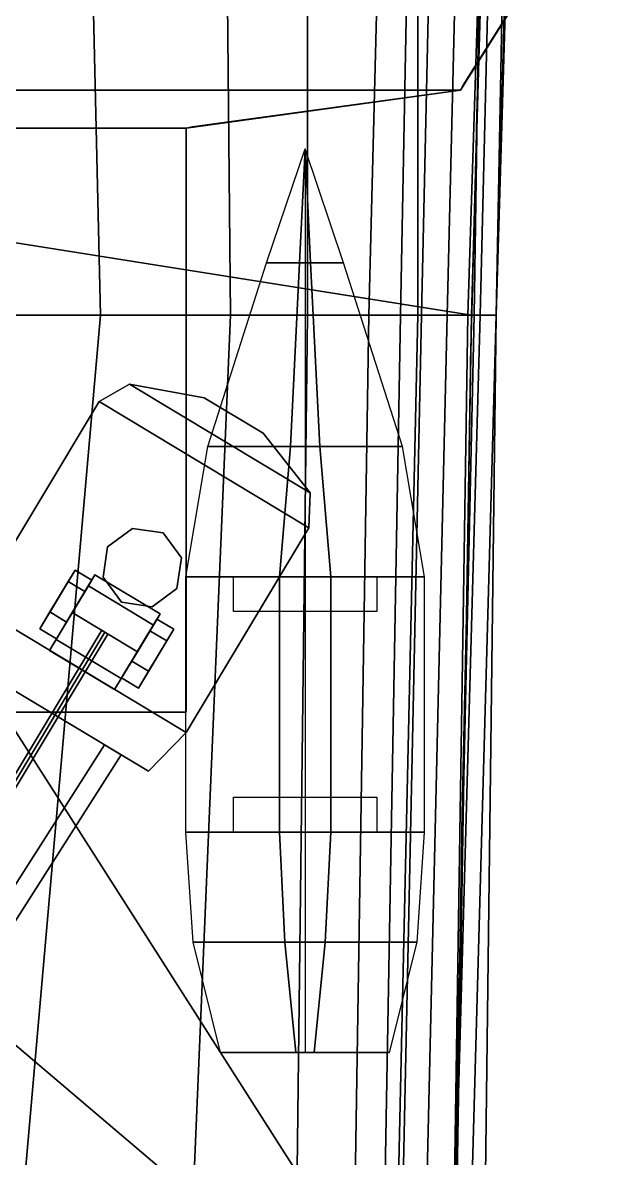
# Model space of a CAD drawing. Header units: millimetres. Extents: x -12 to 12, y -117 to 93.
# Drawn here: x 7.19 to 12.05, y -5.54 to 3.74 of the extents above; entities that cross this region are included whole.
import ezdxf

# ---------------------------------------------------------------- set-up
doc = ezdxf.new("R2010")
doc.units = ezdxf.units.MM
doc.header["$MEASUREMENT"] = 0
for name, color, linetype in [('boats', 1, 'Continuous'), ('railings', 6, 'Continuous'), ('supersctucture', 3, 'Continuous')]:
    doc.layers.add(name, color=color, linetype=linetype)

msp = doc.modelspace()

# ---------------------------------------------------------------- linework, layer by layer
at = {"color": 2}
for points in [[(5.42, -1.99, 28.78), (5.46, -1.99, 28.82), (7.96, 15.91, 23.98), (7.92, 15.91, 23.94)], [(5.46, -1.99, 28.74), (5.42, -1.99, 28.78), (7.92, 15.91, 23.94), (7.96, 15.91, 23.9)], [(5.46, -1.99, 28.82), (5.5, -1.99, 28.78), (8, 15.91, 23.94), (7.96, 15.91, 23.98)], [(5.5, -1.99, 28.78), (5.46, -1.99, 28.74), (7.96, 15.91, 23.9), (8, 15.91, 23.94)]]:
    msp.add_3dface(points, dxfattribs=at)
for points in [[(7.83, 1.35, -6.73), (7.02, 1.35, -6.98), (6.5, 10.75, -6.98), (7.61, 10.75, -6.73)], [(8.89, 1.35, -6.21), (7.83, 1.35, -6.73), (7.61, 10.75, -6.73), (8.8, 10.75, -6.21)], [(9.52, 1.35, -5.6), (8.89, 1.35, -6.21), (8.8, 10.75, -6.21), (9.52, 10.75, -5.72)], [(10.42, 1.35, -4.49), (9.52, 1.35, -5.6), (9.52, 10.75, -5.72), (10.42, 10.75, -4.79)], [(10.83, 1.35, 4.57), (10.02, 1.35, 1.09), (10.26, 10.75, 1.01), (11.13, 10.75, 4.57)], [(10.02, 1.35, 1.09), (10.28, 1.35, 0.7), (10.46, 10.75, 0.7), (10.26, 10.75, 1.01)], [(10.28, 1.35, 0.7), (10.45, 1.35, 0.39), (10.66, 10.75, 0.39), (10.46, 10.75, 0.7)], [(10.88, 1.35, -3.54), (10.42, 1.35, -4.49), (10.42, 10.75, -4.79), (11.02, 10.75, -3.54)], [(10.45, 1.35, 0.39), (10.66, 1.35, -0.06), (10.89, 10.75, -0.06), (10.66, 10.75, 0.39)], [(10.66, 1.35, -0.06), (10.93, 1.35, -0.83), (11.16, 10.75, -0.83), (10.89, 10.75, -0.06)], [(11.06, 1.35, 5.35), (10.83, 1.35, 4.57), (11.13, 10.75, 4.57), (11.34, 10.75, 5.5)], [(10.86, 1.35, 6.1), (11.06, 1.35, 5.84), (11.31, 10.75, 5.78), (11.13, 10.75, 5.97)], [(11.06, 1.35, -2.66), (10.88, 1.35, -3.54), (11.02, 10.75, -3.54), (11.24, 10.75, -2.57)], [(10.93, 1.35, -0.83), (11.06, 1.35, -1.4), (11.24, 10.75, -1.6), (11.16, 10.75, -0.83)], [(11.06, 1.35, -1.4), (11.06, 1.35, -2.66), (11.24, 10.75, -2.57), (11.24, 10.75, -1.6)], [(11.06, 1.35, 5.84), (11.06, 1.35, 5.35), (11.34, 10.75, 5.5), (11.31, 10.75, 5.78)], [(12.05, 5.23, 8.77), (-12.05, 5.23, 8.77), (-10.77, 3.19, 8.77), (10.77, 3.19, 8.77)], [(-10.77, 3.19, 8.67), (-12.05, 5.23, 8.67), (12.05, 5.23, 8.67), (10.77, 3.19, 8.67)], [(10.77, 3.19, 8.67), (12.05, 5.23, 8.67), (12.05, 5.23, 8.77), (10.77, 3.19, 8.77)], [(-8.53, 2.88, 8.67), (-10.77, 3.19, 8.67), (10.77, 3.19, 8.67), (8.53, 2.88, 8.67)], [(8.53, 2.88, 8.77), (10.77, 3.19, 8.77), (-10.77, 3.19, 8.77), (-8.53, 2.88, 8.77)], [(8.53, 2.88, 8.67), (10.77, 3.19, 8.67), (10.77, 3.19, 8.77), (8.53, 2.88, 8.77)], [(8.53, 2.88, 8.77), (-8.53, 2.88, 8.77), (-8.53, -1.89, 8.77), (8.53, -1.89, 8.77)], [(-8.53, -1.89, 8.67), (-8.53, 2.88, 8.67), (8.53, 2.88, 8.67), (8.53, -1.89, 8.67)], [(8.53, -1.89, 8.67), (8.53, 2.88, 8.67), (8.53, 2.88, 8.77), (8.53, -1.89, 8.77)], [(7.04, -7.65, -6.73), (5.95, -7.65, -6.98), (7.02, 1.35, -6.98), (7.83, 1.35, -6.73)], [(8.51, -7.65, -6.11), (7.04, -7.65, -6.73), (7.83, 1.35, -6.73), (8.89, 1.35, -6.21)], [(9.41, -7.65, -5.3), (8.51, -7.65, -6.11), (8.89, 1.35, -6.21), (9.52, 1.35, -5.6)], [(10.22, -7.65, -4.25), (9.41, -7.65, -5.3), (9.52, 1.35, -5.6), (10.42, 1.35, -4.49)], [(10.69, -7.65, 4.67), (9.88, -7.65, 1.16), (10.02, 1.35, 1.09), (10.83, 1.35, 4.57)], [(9.88, -7.65, 1.16), (10.12, -7.65, 0.7), (10.28, 1.35, 0.7), (10.02, 1.35, 1.09)], [(10.12, -7.65, 0.7), (10.26, -7.65, 0.39), (10.45, 1.35, 0.39), (10.28, 1.35, 0.7)], [(10.68, -7.65, -3.06), (10.22, -7.65, -4.25), (10.42, 1.35, -4.49), (10.88, 1.35, -3.54)], [(10.26, -7.65, 0.39), (10.45, -7.65, -0.06), (10.66, 1.35, -0.06), (10.45, 1.35, 0.39)], [(10.45, -7.65, -0.06), (10.68, -7.65, -0.83), (10.93, 1.35, -0.83), (10.66, 1.35, -0.06)], [(10.81, -7.65, -2.16), (10.68, -7.65, -3.06), (10.88, 1.35, -3.54), (11.06, 1.35, -2.66)], [(10.68, -7.65, -0.83), (10.81, -7.65, -1.69), (11.06, 1.35, -1.4), (10.93, 1.35, -0.83)], [(10.95, -7.65, 5.44), (10.69, -7.65, 4.67), (10.83, 1.35, 4.57), (11.06, 1.35, 5.35)], [(10.71, -7.65, 6.12), (10.95, -7.65, 5.84), (11.06, 1.35, 5.84), (10.86, 1.35, 6.1)], [(10.81, -7.65, -1.69), (10.81, -7.65, -2.16), (11.06, 1.35, -2.66), (11.06, 1.35, -1.4)], [(10.95, -7.65, 5.84), (10.95, -7.65, 5.44), (11.06, 1.35, 5.35), (11.06, 1.35, 5.84)], [(8.53, -1.89, 8.77), (6.46, -1.89, 8.77), (6.46, -1.89, 8.67), (8.53, -1.89, 8.67)]]:
    msp.add_3dface(points)
at = {"layer": 'boats'}
for points in [[(9.185, 1.78, 8.1), (9.5, 2.71, 8.1), (9.5, 2.71, 7.86), (9.455, 1.78, 7.11)], [(9.455, 1.78, 7.11), (9.5, 2.71, 7.86), (9.5, 2.71, 7.86), (9.5, 1.78, 7.11)], [(9.545, 1.78, 7.11), (9.5, 2.71, 7.86), (9.5, 2.71, 7.86), (9.5, 1.78, 7.11)], [(9.815, 1.78, 8.1), (9.5, 2.71, 8.1), (9.5, 2.71, 7.86), (9.545, 1.78, 7.11)], [(8.705, 0.28, 8.1), (9.185, 1.78, 8.1), (9.455, 1.78, 7.11), (9.38, 0.28, 6.945)], [(9.38, 0.28, 6.945), (9.455, 1.78, 7.11), (9.5, 1.78, 7.11), (9.5, 0.28, 6.945)], [(9.62, 0.28, 6.945), (9.545, 1.78, 7.11), (9.5, 1.78, 7.11), (9.5, 0.28, 6.945)], [(10.295, 0.28, 8.1), (9.815, 1.78, 8.1), (9.545, 1.78, 7.11), (9.62, 0.28, 6.945)], [(8.525, -0.785, 8.1), (8.705, 0.28, 8.1), (9.38, 0.28, 6.945), (9.29, -0.785, 6.945)], [(9.29, -0.785, 6.945), (9.38, 0.28, 6.945), (9.5, 0.28, 6.945), (9.5, -0.785, 6.945)], [(9.71, -0.785, 6.945), (9.62, 0.28, 6.945), (9.5, 0.28, 6.945), (9.5, -0.785, 6.945)], [(10.475, -0.785, 8.1), (10.295, 0.28, 8.1), (9.62, 0.28, 6.945), (9.71, -0.785, 6.945)], [(8.525, -2.87, 8.1), (8.525, -0.785, 8.1), (9.29, -0.785, 6.945), (9.29, -2.87, 6.945)], [(8.915, -1.07, 7.53), (8.915, -0.785, 7.53), (10.085, -0.785, 7.53), (10.085, -1.07, 7.53)], [(9.29, -2.87, 6.945), (9.29, -0.785, 6.945), (9.5, -0.785, 6.945), (9.5, -2.87, 6.945)], [(9.71, -2.87, 6.945), (9.71, -0.785, 6.945), (9.5, -0.785, 6.945), (9.5, -2.87, 6.945)], [(10.475, -2.87, 8.1), (10.475, -0.785, 8.1), (9.71, -0.785, 6.945), (9.71, -2.87, 6.945)], [(8.915, -2.87, 7.53), (8.915, -2.585, 7.53), (10.085, -2.585, 7.53), (10.085, -2.87, 7.53)], [(8.585, -3.77, 8.1), (8.525, -2.87, 8.1), (9.29, -2.87, 6.945), (9.335, -3.77, 7.095)], [(9.335, -3.77, 7.095), (9.29, -2.87, 6.945), (9.5, -2.87, 6.945), (9.5, -3.77, 7.095)], [(9.665, -3.77, 7.095), (9.71, -2.87, 6.945), (9.5, -2.87, 6.945), (9.5, -3.77, 7.095)], [(10.415, -3.77, 8.1), (10.475, -2.87, 8.1), (9.71, -2.87, 6.945), (9.665, -3.77, 7.095)], [(8.81, -4.67, 8.1), (8.585, -3.77, 8.1), (9.335, -3.77, 7.095), (9.425, -4.67, 7.605)], [(9.425, -4.67, 7.605), (9.335, -3.77, 7.095), (9.5, -3.77, 7.095), (9.5, -4.67, 7.605)], [(9.575, -4.67, 7.605), (9.665, -3.77, 7.095), (9.5, -3.77, 7.095), (9.5, -4.67, 7.605)], [(10.19, -4.67, 8.1), (10.415, -3.77, 8.1), (9.665, -3.77, 7.095), (9.575, -4.67, 7.605)], [(9.5, -4.67, 8.1), (8.81, -4.67, 8.1), (9.425, -4.67, 7.605), (9.5, -4.67, 7.605)], [(9.5, -4.67, 8.1), (10.19, -4.67, 8.1), (9.575, -4.67, 7.605), (9.5, -4.67, 7.605)]]:
    msp.add_3dface(points, dxfattribs=at)
at = {"layer": 'railings'}
for points in [[(12.05, 5.23, 9.38), (12.05, 5.23, 9.43), (10.79, 3.23, 9.43), (10.79, 3.23, 9.38)], [(10.79, 3.23, 9.38), (10.79, 3.23, 9.43), (12.05, 5.23, 9.43), (12.05, 5.23, 9.38)], [(10.79, 3.23, 9.9), (10.79, 3.23, 9.95), (12.05, 5.23, 9.95), (12.05, 5.23, 9.9)], [(12.05, 5.23, 9.9), (12.05, 5.23, 9.95), (10.79, 3.23, 9.95), (10.79, 3.23, 9.9)], [(10.95, 4.74, 6.66), (10.95, 4.74, 6.71), (10.9, 2.88, 6.73), (10.9, 2.88, 6.68)], [(10.9, 2.88, 6.68), (10.9, 2.88, 6.73), (10.95, 4.74, 6.71), (10.95, 4.74, 6.66)], [(10.9, 2.88, 7.2), (10.9, 2.88, 7.25), (10.95, 4.74, 7.23), (10.95, 4.74, 7.18)], [(10.95, 4.74, 7.18), (10.95, 4.74, 7.23), (10.9, 2.88, 7.25), (10.9, 2.88, 7.2)], [(8.58, 2.89, 9.38), (8.58, 2.89, 9.43), (10.77, 3.19, 9.43), (10.77, 3.19, 9.38)], [(10.77, 3.19, 9.38), (10.77, 3.19, 9.43), (8.58, 2.89, 9.43), (8.58, 2.89, 9.38)], [(10.77, 3.19, 9.9), (10.77, 3.19, 9.95), (8.58, 2.89, 9.95), (8.58, 2.89, 9.9)], [(8.58, 2.89, 9.9), (8.58, 2.89, 9.95), (10.77, 3.19, 9.95), (10.77, 3.19, 9.9)], [(10.77, 3.19, 8.77), (10.79, 3.23, 8.77), (10.79, 3.23, 9.95), (10.77, 3.19, 9.95)], [(10.77, 3.19, 9.95), (10.79, 3.23, 9.95), (10.79, 3.23, 8.77), (10.77, 3.19, 8.77)], [(8.53, 2.88, 9.95), (8.58, 2.89, 9.95), (8.58, 2.89, 8.77), (8.53, 2.88, 8.77)], [(8.53, 2.88, 8.77), (8.58, 2.89, 8.77), (8.58, 2.89, 9.95), (8.53, 2.88, 9.95)], [(8.53, 1.9, 9.38), (8.53, 1.9, 9.43), (8.53, 2.88, 9.43), (8.53, 2.88, 9.38)], [(8.53, 2.88, 9.38), (8.53, 2.88, 9.43), (8.53, 1.9, 9.43), (8.53, 1.9, 9.38)], [(8.53, 2.88, 9.9), (8.53, 2.88, 9.95), (8.53, 1.9, 9.95), (8.53, 1.9, 9.9)], [(8.53, 1.9, 9.9), (8.53, 1.9, 9.95), (8.53, 2.88, 9.95), (8.53, 2.88, 9.9)], [(10.9, 2.83, 6.07), (10.9, 2.88, 6.07), (10.9, 2.88, 7.25), (10.9, 2.83, 7.25)], [(10.9, 2.83, 7.25), (10.9, 2.88, 7.25), (10.9, 2.88, 6.07), (10.9, 2.83, 6.07)], [(10.9, 2.83, 6.68), (10.9, 2.83, 6.73), (10.85, 0.97, 6.76), (10.85, 0.97, 6.71)], [(10.85, 0.97, 6.71), (10.85, 0.97, 6.76), (10.9, 2.83, 6.73), (10.9, 2.83, 6.68)], [(10.85, 0.97, 7.23), (10.85, 0.97, 7.28), (10.9, 2.83, 7.25), (10.9, 2.83, 7.2)], [(10.9, 2.83, 7.2), (10.9, 2.83, 7.25), (10.85, 0.97, 7.28), (10.85, 0.97, 7.23)], [(8.53, 1.85, 9.95), (8.53, 1.9, 9.95), (8.53, 1.9, 8.77), (8.53, 1.85, 8.77)], [(8.53, 1.85, 8.77), (8.53, 1.9, 8.77), (8.53, 1.9, 9.95), (8.53, 1.85, 9.95)], [(10.85, 0.92, 7.28), (10.85, 0.97, 7.28), (10.85, 0.97, 6.1), (10.85, 0.92, 6.1)], [(10.85, 0.92, 6.1), (10.85, 0.97, 6.1), (10.85, 0.97, 7.28), (10.85, 0.92, 7.28)], [(10.82, -0.94, 6.71), (10.82, -0.94, 6.76), (10.85, 0.92, 6.76), (10.85, 0.92, 6.71)], [(10.85, 0.92, 6.71), (10.85, 0.92, 6.76), (10.82, -0.94, 6.76), (10.82, -0.94, 6.71)], [(10.85, 0.92, 7.23), (10.85, 0.92, 7.28), (10.82, -0.94, 7.28), (10.82, -0.94, 7.23)], [(10.82, -0.94, 7.23), (10.82, -0.94, 7.28), (10.85, 0.92, 7.28), (10.85, 0.92, 7.23)], [(10.82, -0.99, 6.71), (10.82, -0.99, 6.76), (10.78, -2.85, 6.76), (10.78, -2.85, 6.71)], [(10.78, -2.85, 6.71), (10.78, -2.85, 6.76), (10.82, -0.99, 6.76), (10.82, -0.99, 6.71)], [(10.78, -2.85, 7.23), (10.78, -2.85, 7.28), (10.82, -0.99, 7.28), (10.82, -0.99, 7.23)], [(10.82, -0.99, 7.23), (10.82, -0.99, 7.28), (10.78, -2.85, 7.28), (10.78, -2.85, 7.23)], [(10.82, -0.99, 6.1), (10.82, -0.94, 6.1), (10.82, -0.94, 7.28), (10.82, -0.99, 7.28)], [(10.82, -0.99, 7.28), (10.82, -0.94, 7.28), (10.82, -0.94, 6.1), (10.82, -0.99, 6.1)], [(10.78, -2.9, 6.1), (10.78, -2.85, 6.1), (10.78, -2.85, 7.28), (10.78, -2.9, 7.28)], [(10.78, -2.9, 7.28), (10.78, -2.85, 7.28), (10.78, -2.85, 6.1), (10.78, -2.9, 6.1)], [(10.75, -4.76, 6.72), (10.75, -4.76, 6.77), (10.78, -2.9, 6.76), (10.78, -2.9, 6.71)], [(10.78, -2.9, 6.71), (10.78, -2.9, 6.76), (10.75, -4.76, 6.77), (10.75, -4.76, 6.72)], [(10.78, -2.9, 7.23), (10.78, -2.9, 7.28), (10.75, -4.76, 7.29), (10.75, -4.76, 7.24)], [(10.75, -4.76, 7.24), (10.75, -4.76, 7.29), (10.78, -2.9, 7.28), (10.78, -2.9, 7.23)], [(10.75, -4.81, 6.72), (10.75, -4.81, 6.77), (10.72, -6.67, 6.77), (10.72, -6.67, 6.72)], [(10.72, -6.67, 6.72), (10.72, -6.67, 6.77), (10.75, -4.81, 6.77), (10.75, -4.81, 6.72)], [(10.72, -6.67, 7.24), (10.72, -6.67, 7.29), (10.75, -4.81, 7.29), (10.75, -4.81, 7.24)], [(10.75, -4.81, 7.24), (10.75, -4.81, 7.29), (10.72, -6.67, 7.29), (10.72, -6.67, 7.24)], [(10.75, -4.81, 7.29), (10.75, -4.76, 7.29), (10.75, -4.76, 6.11), (10.75, -4.81, 6.11)], [(10.75, -4.81, 6.11), (10.75, -4.76, 6.11), (10.75, -4.76, 7.29), (10.75, -4.81, 7.29)]]:
    msp.add_3dface(points, dxfattribs=at)
at = {"layer": 'supersctucture'}
for points in [[(10.86, 1.35, 6.1), (11.13, 10.75, 5.97), (5.46, 8.84, 5.99), (6.21, 2.09, 6.09)], [(10.71, -7.65, 6.12), (10.86, 1.35, 6.1), (6.21, 2.09, 6.09), (6.21, -0.6, 6.09)], [(7.8176, 0.6451, 11.29), (8.0663, 0.7872, 11.29), (8.0663, 0.7872, 9.41), (7.8176, 0.6451, 9.41)], [(8.0663, 0.7872, 9.41), (9.5407, -0.0986, 9.41), (9.5319, -0.385, 9.41), (7.8176, 0.6451, 9.41)], [(9.5319, -0.385, 11.29), (9.5407, -0.0986, 11.29), (8.0663, 0.7872, 11.29), (7.8176, 0.6451, 11.29)], [(8.0663, 0.7872, 11.29), (8.6768, 0.6771, 11.29), (8.6768, 0.6771, 9.41), (8.0663, 0.7872, 9.41)], [(9.5407, -0.0986, 11.29), (9.1568, 0.3887, 11.29), (8.6768, 0.6771, 11.29), (8.0663, 0.7872, 11.29)], [(9.1568, 0.3887, 9.41), (8.6768, 0.6771, 9.41), (8.6768, 0.6771, 11.29), (9.1568, 0.3887, 11.29)], [(6.8132, -1.0264, 11.29), (7.8176, 0.6451, 11.29), (7.8176, 0.6451, 9.41), (6.8132, -1.0264, 9.41)], [(8.5276, -2.0565, 11.29), (9.5319, -0.385, 11.29), (7.8176, 0.6451, 11.29), (6.8132, -1.0264, 11.29)], [(9.5407, -0.0986, 9.41), (9.1568, 0.3887, 9.41), (9.1568, 0.3887, 11.29), (9.5407, -0.0986, 11.29)], [(9.5319, -0.385, 9.41), (9.5407, -0.0986, 9.41), (9.5407, -0.0986, 11.29), (9.5319, -0.385, 11.29)], [(7.8871, -0.54, 9.41), (8.0902, -0.3898, 9.41), (8.0902, -0.3898, 8.77), (7.8871, -0.54, 8.77)], [(8.0902, -0.3898, 9.41), (8.34, -0.4271, 9.41), (8.34, -0.4271, 8.77), (8.0902, -0.3898, 8.77)], [(8.34, -0.4271, 9.41), (8.4902, -0.6302, 9.41), (8.4902, -0.6302, 8.77), (8.34, -0.4271, 8.77)], [(8.5276, -2.0565, 9.41), (9.5319, -0.385, 9.41), (9.5319, -0.385, 11.29), (8.5276, -2.0565, 11.29)], [(7.8498, -0.7898, 9.41), (7.8871, -0.54, 9.41), (7.8871, -0.54, 8.77), (7.8498, -0.7898, 8.77)], [(5.18, -2.95, 6.11), (10.71, -7.65, 6.12), (6.21, -0.6, 6.09), (5.18, -0.6, 6.09)], [(8.4902, -0.6302, 9.41), (8.4529, -0.88, 9.41), (8.4529, -0.88, 8.77), (8.4902, -0.6302, 8.77)], [(7.6212, -0.7302, 14.57), (7.6212, -0.7302, 11.29), (7.3328, -1.2102, 11.29), (7.3328, -1.2102, 14.11)], [(7.5645, -0.8245, 14.71), (7.6212, -0.7302, 14.57), (7.3328, -1.2102, 14.11), (7.4152, -1.0731, 14.71)], [(7.7583, -0.8126, 14.57), (7.6212, -0.7302, 14.57), (7.5645, -0.8245, 14.71), (7.7017, -0.9069, 14.71)], [(7.7583, -0.8126, 11.29), (7.6212, -0.7302, 11.29), (7.6212, -0.7302, 14.57), (7.7583, -0.8126, 14.57)], [(7.7841, -0.7698, 14.63), (7.4676, -1.2966, 14.3754), (7.4133, -1.3869, 14.63), (7.7298, -0.8602, 14.8846)], [(7.7017, -0.9069, 14.71), (7.5645, -0.8245, 14.71), (7.4152, -1.0731, 14.71), (7.5523, -1.1555, 14.71)], [(7.7298, -0.8602, 14.3754), (7.5987, -1.0784, 14.27), (7.4676, -1.2966, 14.3754), (7.7841, -0.7698, 14.63)], [(7.4699, -1.2927, 14.11), (7.4699, -1.2927, 11.29), (7.7583, -0.8126, 11.29), (7.7583, -0.8126, 14.57)], [(7.5523, -1.1555, 14.71), (7.4699, -1.2927, 14.11), (7.7583, -0.8126, 14.57), (7.7017, -0.9069, 14.71)], [(7.7841, -0.7698, 14.63), (7.7298, -0.8602, 14.8846), (8.2612, -1.1795, 14.8846), (8.3155, -1.0891, 14.63)], [(7.7298, -0.8602, 14.3754), (7.7841, -0.7698, 14.63), (8.3155, -1.0891, 14.63), (8.2612, -1.1795, 14.3754)], [(8, -0.9929, 9.41), (7.8498, -0.7898, 9.41), (7.8498, -0.7898, 8.77), (8, -0.9929, 8.77)], [(7.7298, -0.8602, 14.8846), (7.4133, -1.3869, 14.63), (7.4676, -1.2966, 14.8846), (7.5987, -1.0784, 14.99)], [(7.7298, -0.8602, 14.8846), (7.5987, -1.0784, 14.99), (8.1301, -1.3977, 14.99), (8.2612, -1.1795, 14.8846)], [(7.5987, -1.0784, 14.27), (7.7298, -0.8602, 14.3754), (8.2612, -1.1795, 14.3754), (8.1301, -1.3977, 14.27)], [(8.4529, -0.88, 9.41), (8.2498, -1.0302, 9.41), (8.2498, -1.0302, 8.77), (8.4529, -0.88, 8.77)], [(8.2498, -1.0302, 9.41), (8, -0.9929, 9.41), (8, -0.9929, 8.77), (8.2498, -1.0302, 8.77)], [(6.6775, -1.4465, 11.29), (8.2204, -2.3736, 11.29), (8.5276, -2.0565, 11.29), (6.8132, -1.0264, 11.29)], [(7.4152, -1.0731, 14.71), (7.3328, -1.2102, 14.11), (7.4699, -1.2927, 14.11), (7.5523, -1.1555, 14.71)], [(7.5987, -1.0784, 14.99), (7.4676, -1.2966, 14.8846), (7.999, -1.6159, 14.8846), (8.1301, -1.3977, 14.99)], [(7.4676, -1.2966, 14.3754), (7.5987, -1.0784, 14.27), (8.1301, -1.3977, 14.27), (7.999, -1.6159, 14.3754)], [(8.2612, -1.1795, 14.8846), (7.9447, -1.7063, 14.63), (7.999, -1.6159, 14.3754), (8.3155, -1.0891, 14.63)], [(8.3155, -1.0891, 14.63), (7.999, -1.6159, 14.3754), (8.1301, -1.3977, 14.27), (8.2612, -1.1795, 14.3754)], [(8.1301, -1.3977, 14.99), (7.999, -1.6159, 14.8846), (7.9447, -1.7063, 14.63), (8.2612, -1.1795, 14.8846)], [(8.2898, -1.132, 14.57), (8.2898, -1.132, 11.29), (8.0014, -1.612, 11.29), (8.0014, -1.612, 14.11)], [(8.2331, -1.2263, 14.71), (8.2898, -1.132, 14.57), (8.0014, -1.612, 14.11), (8.0838, -1.4748, 14.71)], [(8.4269, -1.2144, 14.57), (8.2898, -1.132, 14.57), (8.2331, -1.2263, 14.71), (8.3703, -1.3087, 14.71)], [(8.4269, -1.2144, 11.29), (8.2898, -1.132, 11.29), (8.2898, -1.132, 14.57), (8.4269, -1.2144, 14.57)], [(-1.2466, -16.343, 20.92), (-1.2209, -16.3585, 20.95), (7.8644, -1.238, 14.33), (7.8387, -1.2226, 14.3)], [(-1.2209, -16.3585, 20.89), (-1.2466, -16.343, 20.92), (7.8387, -1.2226, 14.3), (7.8644, -1.238, 14.27)], [(-1.2466, -16.343, 21.58), (-1.2209, -16.3585, 21.61), (7.8644, -1.238, 14.99), (7.8387, -1.2226, 14.96)], [(-1.2209, -16.3585, 21.55), (-1.2466, -16.343, 21.58), (7.8387, -1.2226, 14.96), (7.8644, -1.238, 14.93)], [(-1.2209, -16.3585, 20.95), (-1.1952, -16.3739, 20.92), (7.8901, -1.2535, 14.3), (7.8644, -1.238, 14.33)], [(-1.1952, -16.3739, 20.92), (-1.2209, -16.3585, 20.89), (7.8644, -1.238, 14.27), (7.8901, -1.2535, 14.3)], [(-1.2209, -16.3585, 21.61), (-1.1952, -16.3739, 21.58), (7.8901, -1.2535, 14.96), (7.8644, -1.238, 14.99)], [(-1.1952, -16.3739, 21.58), (-1.2209, -16.3585, 21.55), (7.8644, -1.238, 14.93), (7.8901, -1.2535, 14.96)], [(7.3328, -1.2102, 14.11), (7.3328, -1.2102, 11.29), (7.4699, -1.2927, 11.29), (7.4699, -1.2927, 14.11)], [(7.4676, -1.2966, 14.8846), (7.4133, -1.3869, 14.63), (7.9447, -1.7063, 14.63), (7.999, -1.6159, 14.8846)], [(7.4133, -1.3869, 14.63), (7.4676, -1.2966, 14.3754), (7.999, -1.6159, 14.3754), (7.9447, -1.7063, 14.63)], [(8.3703, -1.3087, 14.71), (8.2331, -1.2263, 14.71), (8.0838, -1.4748, 14.71), (8.2209, -1.5572, 14.71)], [(8.1385, -1.6944, 14.11), (8.1385, -1.6944, 11.29), (8.4269, -1.2144, 11.29), (8.4269, -1.2144, 14.57)], [(8.2209, -1.5572, 14.71), (8.1385, -1.6944, 14.11), (8.4269, -1.2144, 14.57), (8.3703, -1.3087, 14.71)], [(6.6775, -1.4465, 9.41), (8.2204, -2.3736, 9.41), (8.2204, -2.3736, 11.29), (6.6775, -1.4465, 11.29)], [(8.0838, -1.4748, 14.71), (8.0014, -1.612, 14.11), (8.1385, -1.6944, 14.11), (8.2209, -1.5572, 14.71)], [(8.0014, -1.612, 14.11), (8.0014, -1.612, 11.29), (8.1385, -1.6944, 11.29), (8.1385, -1.6944, 14.11)], [(8.2204, -2.3736, 9.41), (8.5276, -2.0565, 9.41), (8.5276, -2.0565, 11.29), (8.2204, -2.3736, 11.29)], [(-1.2106, -16.3996, 20.83), (7.8604, -2.1573, 9.41), (7.9975, -2.2397, 9.41), (-1.0735, -16.482, 20.83)], [(7.9975, -2.2397, 10.23), (7.8604, -2.1573, 10.23), (-1.2106, -16.3996, 21.63), (-1.0735, -16.482, 21.63)], [(-1.2106, -16.3996, 21.63), (7.8604, -2.1573, 10.23), (7.8604, -2.1573, 9.41), (-1.2106, -16.3996, 20.83)], [(-1.0735, -16.482, 20.83), (7.9975, -2.2397, 9.41), (7.9975, -2.2397, 10.23), (-1.0735, -16.482, 21.63)], [(10.71, -7.65, 6.12), (5.18, -2.95, 6.11), (4.47, -7.21, 6.11), (6.13, -9.15, 6.09)]]:
    msp.add_3dface(points, dxfattribs=at)

doc.saveas('drawing.dxf')
